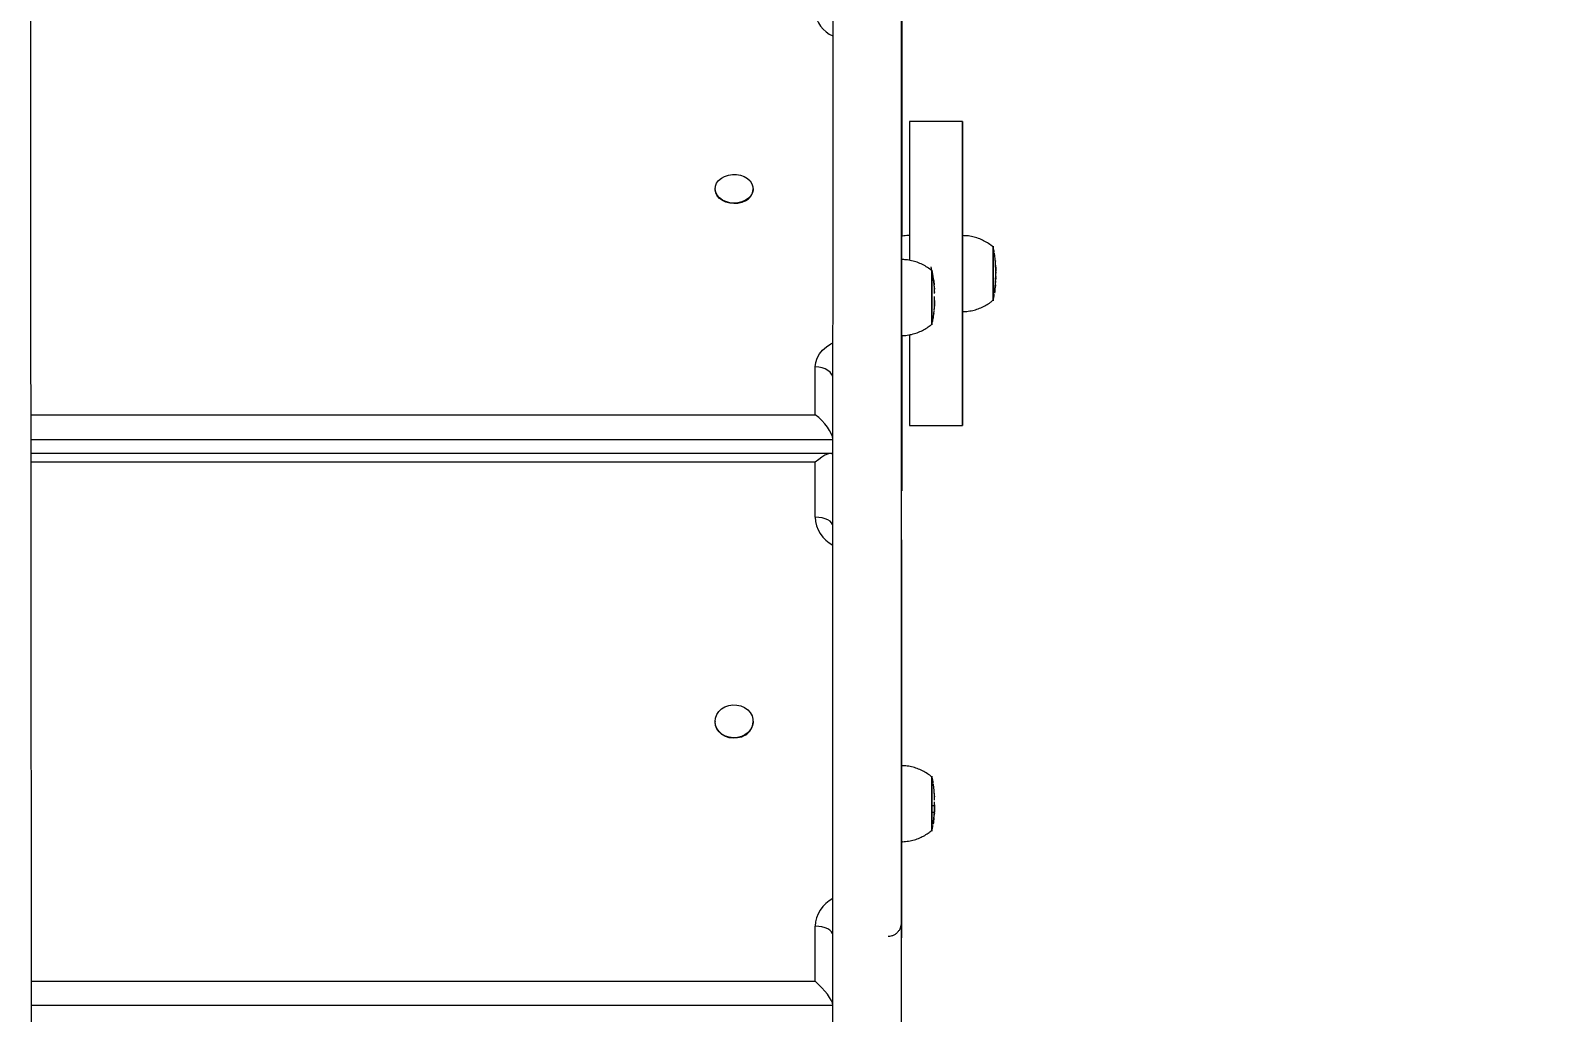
# Model space of a CAD drawing. Header units: millimetres. Extents: x -8422 to 28150, y -6982 to 5510.
# Drawn here: x -582 to 15, y 2411 to 2799 of the extents above; entities that cross this region are included whole.
import ezdxf

# ---------------------------------------------------------------- set-up
doc = ezdxf.new("R2010")
doc.units = ezdxf.units.MM
for name, color, linetype in [('DIKOM_ОБЪЕКТ', 7, 'Continuous'), ('DIKOM_РАЗМЕР_ЗОНА', 7, 'Continuous'), ('DIKOM_РАЗМЕР_ОБЪЕКТА', 7, 'Continuous')]:
    doc.layers.add(name, color=color, linetype=linetype)
doc.styles.add('style1', font='arial.ttf', dxfattribs={"width": 0.8})
doc.dimstyles.new('1-50', dxfattribs={"dimtxt": 300, "dimasz": 200, "dimexe": 100, "dimexo": 0, "dimgap": 100, "dimtad": 1, "dimdec": 0, "dimtxsty": 'style1', "dimcen": 0, "dimclrd": 7, "dimclre": 7, "dimadec": 1, "dimazin": 2, "dimtfac": 1, "dimtdec": 0, "dimtmove": 1, "dimatfit": 3, "dimfxl": 0, "dimlwd": 25, "dimlwe": 18, "dimarcsym": 0})

# ---------------------------------------------------------------- blocks, each defined once
blk = doc.blocks.new('*D0')
at = {"layer": 'Defpoints', "color": 0, "transparency": 16777216}
for p in [(1363.27, 4015), (-6010.96, -2710.04), (-2661.52, -2710.04)]:
    blk.add_point(p, dxfattribs=at)
at = {"layer": 'DIKOM_РАЗМЕР_ОБЪЕКТА', "color": 7, "lineweight": 18, "transparency": 16777216}
for p, q in [((1363.27, 4015), (-6110.96, 4015)), ((-2661.52, -2710.04), (-6110.96, -2710.04))]:
    blk.add_line(p, q, dxfattribs=at)
at = {"layer": 'DIKOM_РАЗМЕР_ОБЪЕКТА', "color": 7, "lineweight": 25, "transparency": 16777216}
blk.add_line((-6010.96, 3815), (-6010.96, -2510.04), dxfattribs=at)
at = {"layer": 'DIKOM_РАЗМЕР_ОБЪЕКТА', "color": 7, "transparency": 16777216}
for points in [[(-6044.3, 3815), (-5977.63, 3815), (-6010.96, 4015)], [(-6044.3, -2510.04), (-5977.63, -2510.04), (-6010.96, -2710.04)]]:
    blk.add_solid(points, dxfattribs=at)
at = {"layer": 'DIKOM_РАЗМЕР_ОБЪЕКТА', "color": 0, "transparency": 16777216, "insert": (-6264.14, 652.48), "char_height": 300, "attachment_point": 5, "rotation": 90, "style": 'style1'}
blk.add_mtext('6700', dxfattribs=at)
blk = doc.blocks.new('*D3')
at = {"layer": 'Defpoints', "color": 0, "transparency": 16777216}
for p in [(620.22, 5510), (-7971.96, -4607.49), (-3279.17, -4607.49)]:
    blk.add_point(p, dxfattribs=at)
at = {"layer": 'DIKOM_РАЗМЕР_ЗОНА', "color": 7, "lineweight": 18, "transparency": 16777216}
for p, q in [((620.22, 5510), (-8071.96, 5510)), ((-3279.17, -4607.49), (-8071.96, -4607.49))]:
    blk.add_line(p, q, dxfattribs=at)
at = {"layer": 'DIKOM_РАЗМЕР_ЗОНА', "color": 7, "lineweight": 25, "transparency": 16777216}
blk.add_line((-7971.96, 5310), (-7971.96, -4407.49), dxfattribs=at)
at = {"layer": 'DIKOM_РАЗМЕР_ЗОНА', "color": 7, "transparency": 16777216}
for points in [[(-8005.3, 5310), (-7938.63, 5310), (-7971.96, 5510)], [(-8005.3, -4407.49), (-7938.63, -4407.49), (-7971.96, -4607.49)]]:
    blk.add_solid(points, dxfattribs=at)
at = {"layer": 'DIKOM_РАЗМЕР_ЗОНА', "color": 0, "transparency": 16777216, "insert": (-8225.14, 451.25), "char_height": 300, "attachment_point": 5, "rotation": 90, "style": 'style1'}
blk.add_mtext('10100', dxfattribs=at)

msp = doc.modelspace()

# ---------------------------------------------------------------- linework, layer by layer
at = {"layer": 'DIKOM_ОБЪЕКТ', "color": 7, "linetype": 'Continuous', "lineweight": 15}
for p, q in [((-238.25, 2717.51), (-238.25, 2846.66)), ((-238.34, 2794.77), (-238.36, 2678.65)), ((-238.34, 2795.64), (-238.34, 2788.42)), ((-238.34, 2795.64), (-238.34, 2795.64)), ((-238.34, 2791.78), (-238.34, 2783.24)), ((-238.34, 2788.42), (-238.34, 2788.42)), ((-238.35, 2662.59), (-238.34, 2783.24)), ((-238.35, 2659.6), (-238.34, 2775.72)), ((-238.34, 2775.72), (-238.34, 2775.72)), ((-214.24, 2762.79), (-235.24, 2762.79)), ((-311.85, 2736.27), (-311.85, 2736.05)), ((-296.85, 2736.05), (-296.85, 2736.27)), ((-201.38, 2708.24), (-201.39, 2708.3)), ((-201.35, 2707.9), (-201.35, 2707.88)), ((-201.35, 2707.88), (-201.34, 2707.87)), ((-201.34, 2707.87), (-201.34, 2707.74)), ((-201.26, 2706.6), (-201.33, 2707.66)), ((-201.31, 2707.35), (-201.32, 2707.55)), ((-201.19, 2703.45), (-201.19, 2702.89)), ((-225.7, 2700.24), (-225.68, 2700.24)), ((-225.44, 2698.39), (-225.45, 2698.48)), ((-225.44, 2698.38), (-225.44, 2698.39)), ((-225.41, 2698), (-225.42, 2698.08)), ((-201.61, 2696.25), (-201.58, 2696.25)), ((-201.49, 2696.34), (-201.53, 2695.99)), ((-201.35, 2697.66), (-201.33, 2697.87)), ((-201.32, 2698.13), (-201.27, 2698.77)), ((-201.31, 2698.4), (-201.31, 2698.34)), ((-201.24, 2699.23), (-201.21, 2700.07)), ((-201.19, 2700.7), (-201.2, 2700.57)), ((-225.3, 2695.55), (-225.3, 2695.5)), ((-225.29, 2694.96), (-225.3, 2695.49)), ((-225.29, 2692.31), (-225.29, 2692.59)), ((-201.58, 2695.61), (-201.65, 2695.11)), ((-225.79, 2685.5), (-225.8, 2685.41)), ((-225.73, 2685.87), (-225.72, 2685.96)), ((-225.71, 2685.96), (-225.63, 2686.64)), ((-225.64, 2686.64), (-225.6, 2686.87)), ((-225.58, 2687.01), (-225.58, 2687.01)), ((-225.55, 2687.32), (-225.51, 2687.78)), ((-225.49, 2687.78), (-225.47, 2688.05)), ((-225.44, 2688.42), (-225.45, 2688.31)), ((-225.44, 2688.52), (-225.43, 2688.46)), ((-225.42, 2688.76), (-225.4, 2688.88)), ((-272.36, 2647.08), (-272.36, 2665.93)), ((-238.36, 2665.95), (-238.36, 2658.72)), ((-238.36, 2662.51), (-238.35, 2662.59)), ((-238.36, 2659.6), (-238.35, 2659.6)), ((-581.64, 2647.08), (-272.36, 2647.08)), ((-235.24, 2642.79), (-214.24, 2642.79)), ((-265.37, 2637.2), (-581.63, 2637.2)), ((-266.29, 2631.85), (-581.63, 2631.85)), ((-272.36, 2628.32), (-581.63, 2628.32)), ((-272.36, 2606.63), (-272.36, 2628.32)), ((-238.31, 2617.1), (-238.27, 2617.1)), ((-238.36, 2596.58), (-238.36, 2591.11)), ((-238.36, 2596.58), (-238.36, 2596.58)), ((-238.37, 2593.24), (-238.38, 2459.58)), ((-238.36, 2591.87), (-238.38, 2453)), ((-238.36, 2591.87), (-238.36, 2585.41)), ((-238.36, 2591.11), (-238.36, 2591.11)), ((-238.37, 2446.55), (-238.36, 2585.41)), ((-238.37, 2445.18), (-238.36, 2578.83)), ((-238.36, 2578.83), (-238.36, 2578.83)), ((-311.87, 2526.08), (-311.87, 2525.91)), ((-296.87, 2525.91), (-296.87, 2526.08)), ((-225.4, 2497.63), (-225.44, 2498.33)), ((-225.4, 2497.79), (-225.39, 2497.63)), ((-225.37, 2497.16), (-225.38, 2497.35)), ((-225.33, 2496.31), (-225.36, 2497.16)), ((-225.34, 2496.56), (-225.33, 2496.31)), ((-225.31, 2493.4), (-225.31, 2493.67)), ((-225.31, 2492.71), (-225.95, 2492.71)), ((-225.94, 2490.2), (-225.35, 2490.2)), ((-225.71, 2486.55), (-225.62, 2487.85)), ((-225.6, 2487.59), (-225.7, 2486.54)), ((-225.57, 2488.29), (-225.47, 2488.49)), ((-225.51, 2488.09), (-225.56, 2487.95)), ((-225.47, 2488.49), (-225.47, 2488.51)), ((-225.44, 2488.88), (-225.43, 2488.99)), ((-225.33, 2493.15), (-225.32, 2492.71)), ((-225.31, 2492.96), (-225.31, 2493.31)), ((-225.31, 2492.49), (-225.31, 2492.38)), ((-225.74, 2486.14), (-225.74, 2486.15)), ((-238.38, 2453), (-238.37, 2446.55)), ((-238.38, 2447.3), (-238.37, 2441.84)), ((-238.38, 2446.43), (-238.37, 2446.55)), ((-272.38, 2423.5), (-272.38, 2445.2)), ((-238.38, 2445.18), (-238.37, 2445.18)), ((-581.45, 2423.5), (-272.38, 2423.5)), ((-265.39, 2413.95), (-581.44, 2413.95))]:
    msp.add_line(p, q, dxfattribs=at)
at = {"layer": 'DIKOM_ОБЪЕКТ', "color": 7, "linetype": 'Continuous', "lineweight": 15, "flags": 128}
for points in [[(-238.27, 2846.66), (-238.27, 2846.15), (-238.27, 2838.33), (-238.27, 2830.53), (-238.27, 2822.77), (-238.27, 2815.06), (-238.27, 2807.42), (-238.27, 2799.88), (-238.27, 2792.43), (-238.27, 2785.1), (-238.27, 2777.91), (-238.27, 2770.86), (-238.27, 2763.97), (-238.27, 2757.26), (-238.27, 2750.74), (-238.28, 2744.42), (-238.28, 2738.32), (-238.28, 2732.44), (-238.28, 2726.81), (-238.28, 2721.42), (-238.28, 2717.37)], [(-265.39, 2404.55), (-265.39, 2424.84), (-265.38, 2444.99), (-265.38, 2464.99), (-265.38, 2484.84), (-265.38, 2504.52), (-265.38, 2524.04), (-265.38, 2543.39), (-265.38, 2562.57), (-265.37, 2581.56), (-265.37, 2600.37), (-265.37, 2618.99), (-265.37, 2637.42), (-265.37, 2655.64), (-265.37, 2673.66), (-265.36, 2691.47), (-265.36, 2709.07), (-265.36, 2726.45), (-265.36, 2743.6), (-265.36, 2760.53), (-265.35, 2777.22), (-265.35, 2793.68), (-265.35, 2809.89)], [(-238.39, 2404.55), (-238.39, 2424.84), (-238.38, 2444.99), (-238.38, 2464.99), (-238.38, 2484.84), (-238.38, 2504.52), (-238.38, 2524.04), (-238.38, 2543.39), (-238.38, 2562.57), (-238.37, 2581.56), (-238.37, 2600.37), (-238.37, 2618.99), (-238.37, 2637.42), (-238.37, 2655.64), (-238.37, 2673.66), (-238.36, 2691.47), (-238.36, 2709.07), (-238.36, 2726.45), (-238.36, 2743.6), (-238.36, 2760.53), (-238.35, 2777.22), (-238.35, 2793.68), (-238.35, 2809.89)], [(-238.28, 2804.15), (-238.28, 2797.7), (-238.28, 2791.39), (-238.28, 2785.24), (-238.28, 2779.27), (-238.28, 2773.48), (-238.28, 2767.91), (-238.28, 2762.56), (-238.28, 2757.44), (-238.28, 2752.58), (-238.28, 2747.97), (-238.28, 2743.65), (-238.28, 2739.61), (-238.29, 2735.87), (-238.29, 2732.45), (-238.29, 2729.34), (-238.29, 2726.55), (-238.29, 2724.11), (-238.29, 2722)], [(-238.34, 2794.77), (-238.34, 2795.98), (-238.34, 2796.92), (-238.34, 2797.54), (-238.34, 2797.84), (-238.34, 2797.79), (-238.34, 2797.39), (-238.34, 2796.67), (-238.34, 2795.64)], [(-238.34, 2788.42), (-238.34, 2787.14), (-238.34, 2785.64), (-238.34, 2783.99), (-238.34, 2782.25), (-238.34, 2780.49), (-238.34, 2778.77), (-238.34, 2777.16), (-238.34, 2775.72)], [(-235.24, 2762.79), (-235.24, 2762.7), (-235.24, 2762.28), (-235.24, 2761.51), (-235.24, 2760.39), (-235.24, 2758.93)], [(-214.23, 2717.78), (-214.23, 2721.8), (-214.23, 2726.1), (-214.23, 2730.27), (-214.23, 2734.27), (-214.23, 2738.09), (-214.23, 2741.7), (-214.23, 2745.08), (-214.24, 2748.22), (-214.24, 2751.08), (-214.24, 2753.67), (-214.24, 2755.95), (-214.24, 2757.93), (-214.24, 2759.58), (-214.24, 2760.89), (-214.24, 2761.87), (-214.24, 2762.5), (-214.24, 2762.78), (-214.24, 2762.7), (-214.24, 2762.28), (-214.24, 2761.51), (-214.24, 2760.39), (-214.24, 2758.93)], [(-235.24, 2758.93), (-235.24, 2757.15), (-235.25, 2755.04), (-235.25, 2752.63), (-235.25, 2749.93), (-235.25, 2746.95), (-235.25, 2743.71), (-235.25, 2740.23), (-235.25, 2736.53), (-235.25, 2732.63), (-235.25, 2728.56), (-235.25, 2724.33), (-235.25, 2719.98), (-235.25, 2715.53), (-235.25, 2711.01), (-235.25, 2708.04)], [(-214.24, 2758.93), (-214.24, 2757.15), (-214.25, 2755.04), (-214.25, 2752.63), (-214.25, 2749.93), (-214.25, 2746.95), (-214.25, 2743.71), (-214.25, 2740.23), (-214.25, 2736.53), (-214.25, 2732.63), (-214.25, 2728.56), (-214.25, 2724.33), (-214.25, 2719.98), (-214.25, 2715.53), (-214.25, 2711.01), (-214.25, 2706.43), (-214.25, 2701.84), (-214.25, 2697.25), (-214.25, 2692.69), (-214.25, 2688.19), (-214.25, 2683.78), (-214.25, 2679.48), (-214.25, 2675.32), (-214.25, 2671.32), (-214.25, 2667.5), (-214.25, 2663.89), (-214.25, 2660.5), (-214.25, 2657.37), (-214.25, 2654.5), (-214.25, 2651.92), (-214.24, 2649.63), (-214.24, 2647.66), (-214.24, 2646.01), (-214.24, 2644.69), (-214.24, 2643.72), (-214.24, 2643.09), (-214.24, 2642.81), (-214.24, 2642.88), (-214.24, 2643.31), (-214.24, 2644.08), (-214.24, 2645.2), (-214.24, 2646.65), (-214.24, 2648.44), (-214.24, 2650.54), (-214.24, 2652.96), (-214.24, 2655.66), (-214.24, 2658.64), (-214.23, 2661.88), (-214.23, 2665.36), (-214.23, 2669.06), (-214.23, 2672.96), (-214.23, 2677.03), (-214.23, 2681.25), (-214.23, 2685.6), (-214.23, 2687.79)], [(-299.93, 2731.7), (-301.33, 2731.09), (-302.88, 2730.72), (-304.49, 2730.62), (-306.1, 2730.77), (-307.63, 2731.18), (-309, 2731.83), (-310.16, 2732.69), (-311.04, 2733.72), (-311.61, 2734.86), (-311.84, 2736.07), (-311.73, 2737.29), (-311.26, 2738.46), (-310.47, 2739.53), (-309.4, 2740.45), (-308.09, 2741.17), (-306.61, 2741.66), (-305.02, 2741.9), (-303.39, 2741.88), (-301.82, 2741.59), (-300.36, 2741.06), (-299.09, 2740.3), (-298.06, 2739.35), (-297.33, 2738.26), (-296.93, 2737.08), (-296.87, 2735.86), (-297.16, 2734.65), (-297.79, 2733.53), (-298.73, 2732.53), (-299.93, 2731.7)], [(-299.93, 2731.49), (-301.33, 2730.87), (-302.88, 2730.51), (-304.49, 2730.4), (-306.1, 2730.55), (-307.63, 2730.97), (-309, 2731.62), (-310.16, 2732.47), (-311.04, 2733.5), (-311.61, 2734.64), (-311.84, 2735.85), (-311.85, 2736.05)], [(-238.29, 2708.33), (-238.29, 2709.31), (-238.29, 2711.83), (-238.29, 2714.17), (-238.29, 2716.31), (-238.29, 2718.19), (-238.29, 2719.78), (-238.29, 2721.06), (-238.29, 2722)], [(-214.24, 2706.18), (-214.24, 2708.37), (-214.24, 2710.43), (-214.24, 2712.31), (-214.24, 2713.97), (-214.24, 2715.37), (-214.24, 2716.47), (-214.24, 2717.25), (-214.24, 2717.69), (-214.24, 2717.79)], [(-238.34, 2678.35), (-238.34, 2678.35), (-238.34, 2678.55), (-238.34, 2679.1), (-238.34, 2679.98), (-238.34, 2681.18), (-238.34, 2682.66), (-238.34, 2684.39), (-238.34, 2686.34), (-238.34, 2688.44), (-238.34, 2690.66), (-238.34, 2692.95), (-238.34, 2695.24), (-238.34, 2697.49), (-238.34, 2699.64), (-238.34, 2701.65), (-238.34, 2703.46), (-238.34, 2705.03), (-238.34, 2706.33), (-238.34, 2707.33), (-238.34, 2707.99), (-238.34, 2708.32), (-238.34, 2708.35)], [(-202.24, 2713.59), (-202.24, 2713.58), (-202.24, 2713.3), (-202.24, 2712.66), (-202.24, 2711.68), (-202.24, 2710.41), (-202.24, 2708.87), (-202.24, 2707.12), (-202.24, 2705.23), (-202.24, 2703.26), (-202.24, 2701.27), (-202.24, 2699.33), (-202.24, 2697.51), (-202.24, 2695.87), (-202.24, 2694.46), (-202.24, 2693.34), (-202.24, 2692.54), (-202.24, 2692.09), (-202.24, 2691.99)], [(-202.24, 2705.17), (-202.24, 2707), (-202.24, 2708.7), (-202.24, 2710.19), (-202.24, 2711.44), (-202.24, 2712.39), (-202.24, 2713.01), (-202.24, 2713.28), (-202.24, 2713.29)], [(-226.34, 2704.15), (-226.34, 2704.15), (-226.34, 2703.94), (-226.34, 2703.38), (-226.34, 2702.47), (-226.34, 2701.25), (-226.34, 2699.76), (-226.34, 2698.06), (-226.34, 2696.19), (-226.34, 2694.23), (-226.34, 2692.23)], [(-226.34, 2682.85), (-226.34, 2683.01), (-226.34, 2683.52), (-226.34, 2684.36), (-226.34, 2685.51), (-226.34, 2686.93), (-226.34, 2688.57), (-226.34, 2690.36), (-226.34, 2692.27), (-226.34, 2694.2), (-226.34, 2696.11), (-226.34, 2697.93), (-226.34, 2699.58), (-226.34, 2701.03), (-226.34, 2702.22), (-226.34, 2703.1), (-226.34, 2703.65), (-226.34, 2703.85), (-226.34, 2703.85)], [(-214.24, 2687.79), (-214.24, 2687.89), (-214.24, 2688.32), (-214.24, 2689.09), (-214.24, 2690.19), (-214.24, 2691.58), (-214.24, 2693.23), (-214.24, 2695.1), (-214.24, 2697.16), (-214.24, 2699.35), (-214.24, 2701.62), (-214.24, 2703.91), (-214.24, 2706.18)], [(-202.24, 2692.29), (-202.24, 2692.39), (-202.24, 2692.83), (-202.24, 2693.6), (-202.24, 2694.69), (-202.24, 2696.06), (-202.24, 2697.66), (-202.24, 2699.43), (-202.24, 2701.31), (-202.24, 2703.25), (-202.24, 2705.17)], [(-226.34, 2692.23), (-226.34, 2690.28), (-226.34, 2688.43), (-226.34, 2686.75), (-226.34, 2685.29), (-226.34, 2684.11), (-226.34, 2683.24), (-226.34, 2682.71), (-226.34, 2682.55)], [(-238.36, 2665.95), (-238.36, 2667.23), (-238.36, 2668.73), (-238.36, 2670.38), (-238.36, 2672.12), (-238.36, 2673.88), (-238.36, 2675.6), (-238.36, 2677.21), (-238.36, 2678.65)], [(-238.25, 2678.31), (-238.25, 2676.06), (-238.25, 2670.63), (-238.25, 2665.37), (-238.25, 2660.3), (-238.25, 2655.43), (-238.26, 2650.79), (-238.26, 2646.39), (-238.26, 2642.25), (-238.26, 2638.39), (-238.26, 2634.81), (-238.26, 2631.53), (-238.26, 2628.56), (-238.26, 2625.91), (-238.26, 2623.6), (-238.26, 2621.63), (-238.26, 2620.01), (-238.26, 2618.74), (-238.26, 2617.83), (-238.27, 2617.29), (-238.27, 2617.1)], [(-235.25, 2678.59), (-235.25, 2675.32), (-235.25, 2671.32), (-235.25, 2667.5), (-235.25, 2663.89), (-235.25, 2660.5), (-235.25, 2657.37), (-235.25, 2654.5), (-235.25, 2651.92), (-235.24, 2649.63), (-235.24, 2647.66), (-235.24, 2646.01), (-235.24, 2644.69), (-235.24, 2643.72), (-235.24, 2643.09), (-235.24, 2642.81), (-235.24, 2642.79)], [(-272.36, 2665.93), (-272.17, 2667.7), (-271.62, 2669.42), (-270.72, 2671.06), (-269.49, 2672.57), (-267.96, 2673.92), (-266.17, 2675.08), (-265.44, 2675.46)], [(-265.37, 2661.57), (-265.49, 2662.23), (-265.89, 2663.09), (-266.54, 2663.88), (-267.41, 2664.58), (-268.47, 2665.15), (-269.68, 2665.58), (-270.99, 2665.84), (-272.36, 2665.93)], [(-238.35, 2659.6), (-238.35, 2658.39), (-238.35, 2657.45), (-238.35, 2656.83), (-238.35, 2656.53), (-238.35, 2656.58), (-238.35, 2656.98), (-238.35, 2657.7), (-238.36, 2658.72)], [(-238.35, 2508.65), (-238.34, 2513.1), (-238.34, 2520.79), (-238.34, 2528.23), (-238.34, 2535.43), (-238.34, 2542.37), (-238.34, 2549.04), (-238.34, 2555.44), (-238.34, 2561.55), (-238.34, 2567.38), (-238.33, 2572.92), (-238.33, 2578.15), (-238.33, 2583.07), (-238.33, 2587.68), (-238.33, 2591.97), (-238.33, 2595.94), (-238.33, 2599.58), (-238.33, 2602.88), (-238.32, 2605.85), (-238.32, 2608.47), (-238.32, 2610.75), (-238.32, 2612.69), (-238.32, 2614.28), (-238.32, 2615.51), (-238.31, 2616.4), (-238.31, 2616.93), (-238.31, 2617.1)], [(-265.37, 2603.33), (-265.5, 2603.83), (-265.9, 2604.48), (-266.54, 2605.08), (-267.41, 2605.61), (-268.47, 2606.04), (-269.68, 2606.36), (-271, 2606.56), (-272.36, 2606.63)], [(-238.37, 2593.24), (-238.36, 2594.67), (-238.36, 2595.89), (-238.36, 2596.82), (-238.36, 2597.45), (-238.36, 2597.74), (-238.36, 2597.69), (-238.36, 2597.3), (-238.36, 2596.58)], [(-238.36, 2591.11), (-238.36, 2590.09), (-238.36, 2588.81), (-238.36, 2587.31), (-238.36, 2585.66), (-238.36, 2583.92), (-238.36, 2582.16), (-238.36, 2580.44), (-238.36, 2578.83)], [(-300.07, 2520.75), (-301.49, 2520.07), (-303.04, 2519.67), (-304.66, 2519.57), (-306.26, 2519.78), (-307.78, 2520.28), (-309.14, 2521.05), (-310.27, 2522.06), (-311.13, 2523.25), (-311.67, 2524.58), (-311.87, 2525.98), (-311.72, 2527.38), (-311.23, 2528.72), (-310.41, 2529.94), (-309.31, 2530.97), (-307.99, 2531.78), (-306.49, 2532.32), (-304.89, 2532.57), (-303.27, 2532.52), (-301.7, 2532.16), (-300.26, 2531.52), (-299.01, 2530.63), (-298.01, 2529.52), (-297.3, 2528.25), (-296.93, 2526.88), (-296.9, 2525.48), (-297.23, 2524.1), (-297.88, 2522.81), (-298.85, 2521.68), (-300.07, 2520.75)], [(-300.06, 2520.58), (-301.49, 2519.9), (-303.04, 2519.51), (-304.66, 2519.41), (-306.26, 2519.61), (-307.78, 2520.11), (-309.14, 2520.89), (-310.27, 2521.89), (-311.13, 2523.09), (-311.67, 2524.41), (-311.87, 2525.81), (-311.87, 2525.91)], [(-238.36, 2478.59), (-238.36, 2478.61), (-238.36, 2478.93), (-238.36, 2479.59), (-238.36, 2480.58), (-238.36, 2481.87), (-238.36, 2483.43), (-238.36, 2485.24), (-238.36, 2487.24), (-238.36, 2489.39), (-238.36, 2491.64), (-238.36, 2493.93), (-238.36, 2496.22), (-238.36, 2498.44), (-238.36, 2500.55), (-238.36, 2502.49), (-238.36, 2504.23), (-238.36, 2505.72), (-238.36, 2506.92), (-238.36, 2507.82), (-238.36, 2508.37), (-238.36, 2508.58), (-238.36, 2508.59)], [(-226.36, 2504.39), (-226.36, 2504.38), (-226.36, 2504.15), (-226.36, 2503.56), (-226.36, 2502.63), (-226.36, 2501.39), (-226.36, 2499.88), (-226.36, 2498.16), (-226.36, 2496.29)], [(-226.36, 2483.09), (-226.36, 2483.22), (-226.36, 2483.71), (-226.36, 2484.53), (-226.36, 2485.66), (-226.36, 2487.06), (-226.36, 2488.68), (-226.36, 2490.47), (-226.36, 2492.36), (-226.36, 2494.3), (-226.36, 2496.21), (-226.36, 2498.04), (-226.36, 2499.71), (-226.36, 2501.17), (-226.36, 2502.38), (-226.36, 2503.28), (-226.36, 2503.86), (-226.36, 2504.08), (-226.36, 2504.09)], [(-226.36, 2496.29), (-226.36, 2494.32), (-226.36, 2492.33), (-226.36, 2490.38), (-226.36, 2488.54), (-226.36, 2486.87), (-226.36, 2485.43), (-226.36, 2484.27), (-226.36, 2483.42), (-226.36, 2482.92), (-226.36, 2482.79)], [(-238.36, 2304.87), (-238.36, 2314.28), (-238.36, 2324.58), (-238.36, 2334.88), (-238.35, 2345.15), (-238.35, 2355.39), (-238.35, 2365.59), (-238.35, 2375.73), (-238.35, 2385.8), (-238.35, 2395.79), (-238.35, 2405.69), (-238.35, 2415.48), (-238.35, 2425.15), (-238.35, 2434.7), (-238.35, 2444.11), (-238.35, 2453.37), (-238.35, 2462.47), (-238.35, 2471.4), (-238.35, 2478.7)], [(-238.38, 2447.3), (-238.38, 2448.32), (-238.38, 2449.61), (-238.38, 2451.1), (-238.38, 2452.75), (-238.38, 2454.49), (-238.38, 2456.25), (-238.38, 2457.97), (-238.38, 2459.58)], [(-265.38, 2441.89), (-265.51, 2442.4), (-265.91, 2443.05), (-266.56, 2443.65), (-267.43, 2444.18), (-268.49, 2444.61), (-269.7, 2444.93), (-271.01, 2445.13), (-272.38, 2445.2)], [(-238.37, 2445.18), (-238.37, 2443.74), (-238.37, 2442.53), (-238.37, 2441.59), (-238.37, 2440.96), (-238.37, 2440.67), (-238.37, 2440.72), (-238.37, 2441.11), (-238.37, 2441.84)]]:
    msp.add_lwpolyline(points, dxfattribs=at)
at = {"layer": 'DIKOM_ОБЪЕКТ', "color": 7, "linetype": 'Continuous', "lineweight": 15}
for centre, radius, start, end in [((-261.37, 2806.86), 10.99, 183.57289, 248.53562), ((-302.21, 2736.34), 5.37, 295.15336, 356.91895), ((-259.67, 2606.97), 12.7, 181.53674, 243.09966), ((-303.17, 2526.07), 6.3, 299.53171, 358.60486), ((-259.47, 2444.72), 12.92, 117.60583, 177.88018)]:
    msp.add_arc(centre, radius, start, end, dxfattribs=at)
for centre, major_axis, ratio, start_param, end_param in [((-272.36, 2642.48), (-6.55, 6.56), 0.374404, 3.55059, 5.070787), ((-272.36, 2624.85), (6.77, 6.76), 0.266017, 6.074146, 7.594131), ((-272.38, 2420.02), (-6.76, 6.76), 0.265883, 3.449568, 4.972405)]:
    msp.add_ellipse(centre, major_axis=major_axis, ratio=ratio, start_param=start_param, end_param=end_param, dxfattribs=at)
for points, knots in [([(-581.18, 2119.87), (-581.18, 2123.49), (-581.19, 2131.66), (-581.2, 2144.93), (-581.21, 2159.5), (-581.22, 2174.56), (-581.24, 2190.11), (-581.25, 2206.46), (-581.27, 2223.47), (-581.28, 2240.96), (-581.3, 2258.81), (-581.32, 2276.93), (-581.33, 2295.33), (-581.35, 2316.59), (-581.37, 2340.7), (-581.4, 2367.57), (-581.42, 2394.33), (-581.45, 2420.82), (-581.47, 2445.06), (-581.49, 2466.99), (-581.5, 2486.65), (-581.52, 2505.85), (-581.54, 2524.62), (-581.55, 2542.97), (-581.57, 2562.01), (-581.59, 2581.66), (-581.6, 2601.88), (-581.62, 2621.69), (-581.64, 2643.91), (-581.66, 2668.43), (-581.68, 2695.17), (-581.7, 2721.62), (-581.72, 2747.83), (-581.75, 2775.33), (-581.77, 2803.98), (-581.79, 2833.56), (-581.81, 2858.39), (-581.83, 2878.55), (-581.84, 2894.13), (-581.85, 2908.83), (-581.86, 2919.89), (-581.87, 2927.68), (-581.87, 2932.52), (-581.87, 2937.45), (-581.88, 2942.68), (-581.88, 2948.39), (-581.89, 2954.47), (-581.89, 2960.9), (-581.9, 2967.64), (-581.9, 2974.8), (-581.91, 2982.37), (-581.91, 2990.67), (-581.92, 2999.72), (-581.93, 3009.55), (-581.94, 3019.85), (-581.94, 3030.63), (-581.95, 3041.88), (-581.96, 3053.62), (-581.97, 3065.86), (-581.97, 3074.19), (-581.98, 3078.44)], [0.1311549, 0.1311549, 0.1311549, 0.1311549, 0.1425935, 0.1564853, 0.170319, 0.1832914, 0.1962463, 0.2092173, 0.2222287, 0.2352891, 0.2481656, 0.2610828, 0.2740252, 0.2869712, 0.3054338, 0.3238502, 0.3422058, 0.3604868, 0.3786899, 0.3930584, 0.4074129, 0.4217777, 0.4361703, 0.4505997, 0.4650568, 0.4821329, 0.4992477, 0.5163932, 0.5335651, 0.5581344, 0.5826926, 0.6071762, 0.6316035, 0.6559902, 0.6849156, 0.7138057, 0.7426818, 0.759621, 0.776021, 0.7918161, 0.8070135, 0.8125351, 0.8179739, 0.8233969, 0.8293523, 0.8359624, 0.843228, 0.8506798, 0.8587165, 0.8673393, 0.8765491, 0.8863469, 0.897978, 0.9103444, 0.923447, 0.9372865, 0.9518626, 0.9671748, 0.9832216, 1, 1, 1, 1]), ([(-235.24, 2717.77), (-235.39, 2717.77), (-236.33, 2717.81), (-237.38, 2717.71), (-238.26, 2717.51), (-238.35, 2717.49)], [0, 0, 0, 0, 0.140031, 0.910751, 1, 1, 1, 1]), ([(-202.16, 2713.22), (-202.18, 2713.24), (-202.74, 2713.78), (-204, 2714.66), (-205.94, 2715.82), (-208.03, 2716.73), (-210.23, 2717.36), (-212.32, 2717.74), (-213.66, 2717.75), (-214.24, 2717.76)], [0, 0, 0, 0, 0.006808, 0.176228, 0.34775, 0.520635, 0.694407, 0.868724, 1, 1, 1, 1]), ([(-226.29, 2703.8), (-226.3, 2703.81), (-226.85, 2704.34), (-228.1, 2705.22), (-230.04, 2706.38), (-232.13, 2707.28), (-234.33, 2707.92), (-236.42, 2708.29), (-237.76, 2708.31), (-238.34, 2708.31)], [0, 0, 0, 0, 0.003914, 0.173797, 0.345803, 0.519174, 0.693437, 0.868245, 1, 1, 1, 1]), ([(-201.77, 2711.16), (-201.87, 2711.75), (-201.99, 2712.56), (-202.2, 2713.36), (-202.26, 2713.58)], [0, 0, 0, 0, 0.724664, 1, 1, 1, 1]), ([(-201.61, 2710.21), (-201.63, 2710.3), (-201.66, 2710.51), (-201.69, 2710.71), (-201.7, 2710.82)], [0, 0, 0, 0, 0.455875, 1, 1, 1, 1]), ([(-201.39, 2708.3), (-201.46, 2709.05), (-201.53, 2709.84), (-201.68, 2710.63), (-201.68, 2710.66)], [0, 0, 0, 0, 0.950995, 1, 1, 1, 1]), ([(-201.32, 2707.55), (-201.33, 2707.66), (-201.35, 2707.89), (-201.37, 2708.12), (-201.38, 2708.24)], [0, 0, 0, 0, 0.512639, 1, 1, 1, 1]), ([(-225.75, 2700.9), (-225.83, 2701.47), (-226.06, 2703.02), (-226.44, 2704.53), (-226.68, 2705.49)], [0, 0, 0, 0, 0.370326, 1, 1, 1, 1]), ([(-201.21, 2705.35), (-201.22, 2705.55), (-201.23, 2705.91), (-201.24, 2706.32), (-201.25, 2706.56), (-201.25, 2706.59), (-201.25, 2706.6)], [0, 0, 0, 0, 0.310552, 0.569321, 0.827416, 1, 1, 1, 1]), ([(-201.23, 2706.16), (-201.23, 2706.17), (-201.23, 2706.19), (-201.23, 2706.08), (-201.22, 2705.85), (-201.21, 2705.55), (-201.21, 2705.34), (-201.2, 2705.26)], [0, 0, 0, 0, 0.103261, 0.346749, 0.590408, 0.841248, 1, 1, 1, 1]), ([(-201.19, 2703.84), (-201.19, 2703.98), (-201.19, 2704.27), (-201.2, 2704.81), (-201.21, 2705.17), (-201.21, 2705.35)], [0, 0, 0, 0, 0.340315, 0.665406, 1, 1, 1, 1]), ([(-201.2, 2705.26), (-201.2, 2705.11), (-201.2, 2704.83), (-201.19, 2704.43), (-201.19, 2704.11), (-201.19, 2703.98), (-201.19, 2703.92)], [0, 0, 0, 0, 0.288824, 0.532632, 0.776512, 1, 1, 1, 1]), ([(-201.19, 2703.74), (-201.19, 2703.83), (-201.19, 2704.05), (-201.19, 2704.21), (-201.19, 2704.28), (-201.19, 2704.32), (-201.19, 2704.37), (-201.19, 2704.53), (-201.19, 2704.77), (-201.2, 2704.99), (-201.2, 2705.08)], [0, 0, 0, 0, 0.179078, 0.468279, 0.552495, 0.605637, 0.63307, 0.673862, 0.859525, 1, 1, 1, 1]), ([(-201.19, 2702.89), (-201.19, 2702.97), (-201.19, 2703.23), (-201.19, 2703.59), (-201.19, 2703.77), (-201.19, 2703.84)], [0, 0, 0, 0, 0.219638, 0.723584, 1, 1, 1, 1]), ([(-201.19, 2702.46), (-201.19, 2702.57), (-201.19, 2702.87), (-201.19, 2703.23), (-201.19, 2703.42), (-201.19, 2703.45)], [0, 0, 0, 0, 0.340069, 0.878471, 1, 1, 1, 1]), ([(-201.19, 2702.83), (-201.19, 2702.93), (-201.19, 2703.14), (-201.19, 2703.35), (-201.19, 2703.45)], [0, 0, 0, 0, 0.5, 1, 1, 1, 1]), ([(-201.19, 2700.7), (-201.19, 2701.34), (-201.19, 2702.05), (-201.19, 2702.75), (-201.19, 2702.83)], [0, 0, 0, 0, 0.896929, 1, 1, 1, 1]), ([(-225.46, 2698.48), (-225.48, 2698.72), (-225.54, 2699.57), (-225.67, 2700.43), (-225.76, 2701.05)], [0, 0, 0, 0, 0.27409, 1, 1, 1, 1]), ([(-225.75, 2700.65), (-225.74, 2700.71), (-225.72, 2700.79), (-225.73, 2700.88), (-225.74, 2700.9)], [0, 0, 0, 0, 0.72312, 1, 1, 1, 1]), ([(-225.59, 2699.39), (-225.61, 2699.6), (-225.66, 2700.02), (-225.72, 2700.44), (-225.75, 2700.65)], [0, 0, 0, 0, 0.489487, 1, 1, 1, 1]), ([(-225.67, 2700.44), (-225.67, 2700.42), (-225.66, 2700.35), (-225.67, 2700.29), (-225.68, 2700.24)], [0, 0, 0, 0, 0.317145, 1, 1, 1, 1]), ([(-225.68, 2700.24), (-225.66, 2700.11), (-225.63, 2699.86), (-225.6, 2699.6), (-225.58, 2699.48)], [0, 0, 0, 0, 0.509995, 1, 1, 1, 1]), ([(-225.41, 2697.94), (-225.41, 2697.93), (-225.41, 2697.92), (-225.44, 2698.16), (-225.48, 2698.43), (-225.53, 2698.85), (-225.56, 2699.19), (-225.59, 2699.39)], [0, 0, 0, 0, 0.334271, 0.493509, 0.624368, 0.78477, 1, 1, 1, 1]), ([(-225.58, 2699.48), (-225.56, 2699.32), (-225.53, 2699.07), (-225.5, 2698.75), (-225.47, 2698.53), (-225.45, 2698.39), (-225.45, 2698.39), (-225.45, 2698.39)], [0, 0, 0, 0, 0.255966, 0.415545, 0.575774, 0.783511, 1, 1, 1, 1]), ([(-225.38, 2697.42), (-225.38, 2697.56), (-225.39, 2697.75), (-225.41, 2697.94), (-225.41, 2698)], [0, 0, 0, 0, 0.722601, 1, 1, 1, 1]), ([(-225.41, 2698), (-225.41, 2698), (-225.41, 2697.96), (-225.41, 2697.95), (-225.41, 2697.94)], [0, 0, 0, 0, 0.05586, 1, 1, 1, 1]), ([(-225.38, 2697.08), (-225.37, 2697.14), (-225.35, 2697.21), (-225.36, 2697.28), (-225.37, 2697.29)], [0, 0, 0, 0, 0.854177, 1, 1, 1, 1]), ([(-225.36, 2696.63), (-225.36, 2696.71), (-225.37, 2696.86), (-225.38, 2697.01), (-225.38, 2697.08)], [0, 0, 0, 0, 0.5247, 1, 1, 1, 1]), ([(-225.36, 2696.99), (-225.35, 2696.93), (-225.33, 2696.81), (-225.35, 2696.69), (-225.36, 2696.63)], [0, 0, 0, 0, 0.499902, 1, 1, 1, 1]), ([(-225.31, 2696.01), (-225.31, 2696.11), (-225.32, 2696.4), (-225.33, 2696.69), (-225.35, 2696.88)], [0, 0, 0, 0, 0.347375, 1, 1, 1, 1]), ([(-201.66, 2695.9), (-201.63, 2696.1), (-201.57, 2696.5), (-201.52, 2696.89), (-201.5, 2697.08)], [0, 0, 0, 0, 0.512353, 1, 1, 1, 1]), ([(-201.49, 2696.98), (-201.5, 2696.86), (-201.53, 2696.62), (-201.57, 2696.38), (-201.58, 2696.25)], [0, 0, 0, 0, 0.48864, 1, 1, 1, 1]), ([(-201.58, 2695.64), (-201.56, 2695.77), (-201.53, 2696.02), (-201.49, 2696.27), (-201.48, 2696.39)], [0, 0, 0, 0, 0.510475, 1, 1, 1, 1]), ([(-201.58, 2696.25), (-201.57, 2696.15), (-201.55, 2695.95), (-201.57, 2695.75), (-201.58, 2695.64)], [0, 0, 0, 0, 0.5001, 1, 1, 1, 1]), ([(-201.5, 2697.08), (-201.48, 2697.28), (-201.44, 2697.6), (-201.39, 2698), (-201.35, 2698.27), (-201.33, 2698.41), (-201.32, 2698.4), (-201.32, 2698.4)], [0, 0, 0, 0, 0.272034, 0.450532, 0.629079, 0.863941, 1, 1, 1, 1]), ([(-201.35, 2697.96), (-201.35, 2697.96), (-201.35, 2697.98), (-201.37, 2697.91), (-201.39, 2697.77), (-201.42, 2697.52), (-201.46, 2697.24), (-201.48, 2697.05), (-201.49, 2696.98)], [0, 0, 0, 0, 0.044557, 0.267016, 0.447904, 0.629725, 0.86174, 1, 1, 1, 1]), ([(-201.48, 2696.39), (-201.46, 2696.55), (-201.43, 2696.79), (-201.4, 2697.15), (-201.37, 2697.44), (-201.35, 2697.71), (-201.34, 2697.84), (-201.34, 2697.89), (-201.34, 2697.9)], [0, 0, 0, 0, 0.219794, 0.3568, 0.49435, 0.6727, 0.937417, 1, 1, 1, 1]), ([(-201.31, 2698.34), (-201.31, 2698.25), (-201.31, 2698.11), (-201.34, 2697.71), (-201.37, 2697.44), (-201.38, 2697.27), (-201.39, 2697.23)], [0, 0, 0, 0, 0.495512, 0.731672, 0.925602, 1, 1, 1, 1]), ([(-201.29, 2699.4), (-201.28, 2699.47), (-201.27, 2699.62), (-201.27, 2699.76), (-201.26, 2699.84)], [0, 0, 0, 0, 0.476365, 1, 1, 1, 1]), ([(-201.27, 2698.77), (-201.27, 2698.85), (-201.25, 2699.06), (-201.27, 2699.27), (-201.29, 2699.4)], [0, 0, 0, 0, 0.372175, 1, 1, 1, 1]), ([(-201.26, 2699.84), (-201.25, 2699.71), (-201.23, 2699.51), (-201.24, 2699.3), (-201.25, 2699.23)], [0, 0, 0, 0, 0.652303, 1, 1, 1, 1]), ([(-201.23, 2700.64), (-201.22, 2700.71), (-201.22, 2700.86), (-201.21, 2701), (-201.21, 2701.08)], [0, 0, 0, 0, 0.483391, 1, 1, 1, 1]), ([(-201.21, 2700.07), (-201.21, 2700.13), (-201.2, 2700.32), (-201.21, 2700.51), (-201.23, 2700.64)], [0, 0, 0, 0, 0.298888, 1, 1, 1, 1]), ([(-201.21, 2701.08), (-201.21, 2701.02), (-201.2, 2700.89), (-201.2, 2700.77), (-201.19, 2700.7)], [0, 0, 0, 0, 0.498489, 1, 1, 1, 1]), ([(-201.2, 2700.57), (-201.19, 2700.68), (-201.19, 2700.87), (-201.19, 2701.1), (-201.19, 2701.22), (-201.19, 2701.26), (-201.19, 2701.28), (-201.19, 2701.34), (-201.19, 2701.45), (-201.19, 2701.66), (-201.19, 2701.9), (-201.19, 2701.96)], [0, 0, 0, 0, 0.160236, 0.292812, 0.327818, 0.35031, 0.37636, 0.425397, 0.60601, 0.882766, 1, 1, 1, 1]), ([(-201.19, 2701.67), (-201.19, 2701.6), (-201.19, 2701.47), (-201.19, 2701.34), (-201.19, 2701.27)], [0, 0, 0, 0, 0.512157, 1, 1, 1, 1]), ([(-225.35, 2689.57), (-225.35, 2689.57), (-225.35, 2689.58), (-225.34, 2689.83), (-225.33, 2690.22), (-225.32, 2690.65), (-225.31, 2690.92), (-225.31, 2691.01)], [0, 0, 0, 0, 0.14737, 0.393314, 0.639311, 0.875482, 1, 1, 1, 1]), ([(-225.3, 2691.06), (-225.31, 2690.88), (-225.31, 2690.58), (-225.32, 2690.25), (-225.33, 2690.04), (-225.33, 2689.96), (-225.33, 2689.97), (-225.33, 2689.97)], [0, 0, 0, 0, 0.286941, 0.489463, 0.691924, 0.944713, 1, 1, 1, 1]), ([(-225.32, 2695.81), (-225.31, 2695.87), (-225.3, 2695.94), (-225.31, 2696.01), (-225.31, 2696.01)], [0, 0, 0, 0, 0.911054, 1, 1, 1, 1]), ([(-225.31, 2695.36), (-225.31, 2695.44), (-225.31, 2695.59), (-225.32, 2695.74), (-225.32, 2695.81)], [0, 0, 0, 0, 0.515791, 1, 1, 1, 1]), ([(-225.32, 2690.21), (-225.32, 2690.27), (-225.3, 2690.61), (-225.3, 2691.09), (-225.29, 2691.55), (-225.29, 2691.75), (-225.29, 2691.8), (-225.29, 2691.83), (-225.29, 2691.86), (-225.29, 2691.94), (-225.29, 2692.1), (-225.29, 2692.31), (-225.29, 2692.37)], [0, 0, 0, 0, 0.062103, 0.368738, 0.522654, 0.561099, 0.580491, 0.596991, 0.623212, 0.690359, 0.904789, 1, 1, 1, 1]), ([(-225.3, 2695.49), (-225.3, 2695.47), (-225.3, 2695.42), (-225.31, 2695.38), (-225.31, 2695.36)], [0, 0, 0, 0, 0.502051, 1, 1, 1, 1]), ([(-225.31, 2691.01), (-225.3, 2691.25), (-225.29, 2691.65), (-225.29, 2692.1), (-225.29, 2692.26), (-225.29, 2692.31)], [0, 0, 0, 0, 0.491456, 0.852983, 1, 1, 1, 1]), ([(-225.29, 2692.15), (-225.29, 2692.1), (-225.29, 2691.97), (-225.29, 2691.66), (-225.3, 2691.33), (-225.3, 2691.13), (-225.3, 2691.06)], [0, 0, 0, 0, 0.206115, 0.53087, 0.827959, 1, 1, 1, 1]), ([(-225.29, 2692.66), (-225.29, 2692.83), (-225.29, 2693.16), (-225.29, 2693.51), (-225.29, 2693.69)], [0, 0, 0, 0, 0.498629, 1, 1, 1, 1]), ([(-225.29, 2692.91), (-225.29, 2693), (-225.29, 2693.1), (-225.29, 2693.3), (-225.29, 2693.42), (-225.29, 2693.52)], [0, 0, 0, 0, 0.443746, 0.499997, 1, 1, 1, 1]), ([(-214.25, 2687.82), (-214.1, 2687.81), (-213.15, 2687.77), (-211.42, 2688), (-209.14, 2688.49), (-207.01, 2689.27), (-205.05, 2690.26), (-203.44, 2691.29), (-202.55, 2692.06), (-202.19, 2692.37)], [0, 0, 0, 0, 0.033503, 0.216531, 0.393581, 0.565201, 0.731659, 0.892996, 1, 1, 1, 1]), ([(-202.22, 2692.13), (-202.09, 2692.7), (-201.89, 2693.56), (-201.77, 2694.43), (-201.72, 2694.73)], [0, 0, 0, 0, 0.661309, 1, 1, 1, 1]), ([(-201.65, 2695.11), (-201.64, 2695.24), (-201.61, 2695.5), (-201.64, 2695.77), (-201.66, 2695.9)], [0, 0, 0, 0, 0.499864, 1, 1, 1, 1]), ([(-226.35, 2682.6), (-226.26, 2682.98), (-226.03, 2683.94), (-225.88, 2684.91), (-225.79, 2685.5)], [0, 0, 0, 0, 0.397916, 1, 1, 1, 1]), ([(-225.8, 2685.41), (-225.79, 2685.5), (-225.76, 2685.65), (-225.74, 2685.8), (-225.73, 2685.87)], [0, 0, 0, 0, 0.562908, 1, 1, 1, 1]), ([(-225.6, 2686.87), (-225.59, 2686.94), (-225.57, 2687.09), (-225.56, 2687.25), (-225.55, 2687.32)], [0, 0, 0, 0, 0.501722, 1, 1, 1, 1]), ([(-225.56, 2687.12), (-225.56, 2687.1), (-225.57, 2687.06), (-225.57, 2687.02), (-225.57, 2687), (-225.58, 2686.99)], [0, 0, 0, 0, 0.50006, 0.750005, 1, 1, 1, 1]), ([(-225.54, 2687.34), (-225.54, 2687.3), (-225.55, 2687.25), (-225.56, 2687.17), (-225.56, 2687.14), (-225.56, 2687.13)], [0, 0, 0, 0, 0.499825, 0.749725, 1, 1, 1, 1]), ([(-225.56, 2687.13), (-225.56, 2687.12), (-225.56, 2687.12), (-225.56, 2687.12), (-225.56, 2687.12)], [0, 0, 0, 0, 0.527599, 1, 1, 1, 1]), ([(-225.45, 2688.31), (-225.45, 2688.38), (-225.43, 2688.53), (-225.42, 2688.68), (-225.42, 2688.76)], [0, 0, 0, 0, 0.476899, 1, 1, 1, 1]), ([(-225.4, 2688.88), (-225.39, 2689.01), (-225.37, 2689.24), (-225.36, 2689.47), (-225.36, 2689.57)], [0, 0, 0, 0, 0.54699, 1, 1, 1, 1]), ([(-238.35, 2678.37), (-238.2, 2678.37), (-237.25, 2678.33), (-235.52, 2678.55), (-233.24, 2679.05), (-231.11, 2679.82), (-229.15, 2680.82), (-227.53, 2681.85), (-226.64, 2682.63), (-226.27, 2682.94)], [0, 0, 0, 0, 0.033499, 0.216189, 0.392948, 0.564267, 0.730419, 0.891489, 1, 1, 1, 1]), ([(-226.31, 2504.03), (-226.32, 2504.05), (-226.87, 2504.58), (-228.12, 2505.45), (-230.06, 2506.61), (-232.16, 2507.52), (-234.35, 2508.16), (-236.44, 2508.53), (-237.78, 2508.54), (-238.36, 2508.55)], [0, 0, 0, 0, 0.004503, 0.174336, 0.346255, 0.519525, 0.693682, 0.86842, 1, 1, 1, 1]), ([(-225.82, 2501.54), (-225.82, 2501.57), (-225.93, 2502.43), (-226.1, 2503.35), (-226.33, 2504.21), (-226.34, 2504.27)], [0, 0, 0, 0, 0.039406, 0.936876, 1, 1, 1, 1]), ([(-225.61, 2500.04), (-225.63, 2500.24), (-225.68, 2500.65), (-225.74, 2501.06), (-225.77, 2501.26)], [0, 0, 0, 0, 0.489591, 1, 1, 1, 1]), ([(-225.49, 2498.93), (-225.49, 2498.96), (-225.51, 2499.12), (-225.55, 2499.51), (-225.58, 2499.85), (-225.61, 2500.04)], [0, 0, 0, 0, 0.08637, 0.476717, 1, 1, 1, 1]), ([(-225.44, 2498.33), (-225.45, 2498.49), (-225.46, 2498.7), (-225.49, 2498.9), (-225.49, 2498.93)], [0, 0, 0, 0, 0.827809, 1, 1, 1, 1]), ([(-225.38, 2497.35), (-225.38, 2497.42), (-225.39, 2497.57), (-225.4, 2497.72), (-225.4, 2497.79)], [0, 0, 0, 0, 0.52431, 1, 1, 1, 1]), ([(-225.33, 2496.12), (-225.33, 2496.19), (-225.33, 2496.34), (-225.34, 2496.48), (-225.34, 2496.56)], [0, 0, 0, 0, 0.515691, 1, 1, 1, 1]), ([(-225.32, 2495.81), (-225.32, 2495.86), (-225.32, 2495.96), (-225.33, 2496.06), (-225.33, 2496.12)], [0, 0, 0, 0, 0.502062, 1, 1, 1, 1]), ([(-225.31, 2495.03), (-225.31, 2495.04), (-225.31, 2495.07), (-225.31, 2495.1), (-225.31, 2495.14), (-225.31, 2495.23), (-225.31, 2495.43), (-225.31, 2495.61), (-225.32, 2495.73)], [0, 0, 0, 0, 0.122711, 0.244833, 0.321212, 0.393793, 0.594311, 1, 1, 1, 1]), ([(-225.31, 2493.73), (-225.31, 2493.82), (-225.31, 2493.91), (-225.31, 2494.11), (-225.31, 2494.22), (-225.31, 2494.32)], [0, 0, 0, 0, 0.443797, 0.500003, 1, 1, 1, 1]), ([(-225.31, 2492.49), (-225.31, 2492.6), (-225.31, 2492.85), (-225.31, 2493.2), (-225.31, 2493.4), (-225.31, 2493.4)], [0, 0, 0, 0, 0.446256, 0.979698, 1, 1, 1, 1]), ([(-225.69, 2486.53), (-225.63, 2486.94), (-225.56, 2487.46), (-225.52, 2487.99), (-225.51, 2488.09)], [0, 0, 0, 0, 0.797066, 1, 1, 1, 1]), ([(-225.62, 2487.85), (-225.61, 2487.92), (-225.59, 2488.07), (-225.58, 2488.22), (-225.57, 2488.29)], [0, 0, 0, 0, 0.502265, 1, 1, 1, 1]), ([(-225.58, 2487.91), (-225.59, 2487.86), (-225.59, 2487.78), (-225.59, 2487.67), (-225.6, 2487.62), (-225.6, 2487.59)], [0, 0, 0, 0, 0.499807, 0.750099, 1, 1, 1, 1]), ([(-225.56, 2487.95), (-225.56, 2487.94), (-225.57, 2487.93), (-225.58, 2487.92), (-225.58, 2487.92), (-225.58, 2487.92)], [0, 0, 0, 0, 0.499764, 0.749797, 1, 1, 1, 1]), ([(-225.58, 2487.92), (-225.58, 2487.92), (-225.58, 2487.92), (-225.58, 2487.91), (-225.58, 2487.91)], [0, 0, 0, 0, 0.526986, 1, 1, 1, 1]), ([(-225.47, 2489.25), (-225.47, 2489.32), (-225.45, 2489.47), (-225.44, 2489.61), (-225.44, 2489.69)], [0, 0, 0, 0, 0.477875, 1, 1, 1, 1]), ([(-225.47, 2488.51), (-225.46, 2488.63), (-225.44, 2488.88), (-225.46, 2489.13), (-225.47, 2489.25)], [0, 0, 0, 0, 0.50009, 1, 1, 1, 1]), ([(-225.44, 2489.69), (-225.42, 2489.54), (-225.41, 2489.31), (-225.42, 2489.08), (-225.43, 2488.99)], [0, 0, 0, 0, 0.627427, 1, 1, 1, 1]), ([(-225.43, 2488.99), (-225.42, 2489.12), (-225.4, 2489.32), (-225.39, 2489.51), (-225.39, 2489.58)], [0, 0, 0, 0, 0.640344, 1, 1, 1, 1]), ([(-225.38, 2489.83), (-225.38, 2489.92), (-225.38, 2490.08), (-225.36, 2490.57), (-225.35, 2491.08), (-225.34, 2491.54), (-225.33, 2491.81), (-225.33, 2491.9)], [0, 0, 0, 0, 0.303252, 0.504206, 0.705116, 0.898188, 1, 1, 1, 1]), ([(-225.37, 2489.8), (-225.38, 2489.77), (-225.38, 2489.72), (-225.38, 2489.78), (-225.38, 2489.83)], [0, 0, 0, 0, 0.369059, 1, 1, 1, 1]), ([(-225.35, 2490.27), (-225.35, 2490.22), (-225.36, 2490.15), (-225.35, 2490.22), (-225.35, 2490.24)], [0, 0, 0, 0, 0.825537, 1, 1, 1, 1]), ([(-225.35, 2490.24), (-225.34, 2490.51), (-225.32, 2491), (-225.31, 2491.57), (-225.31, 2491.9), (-225.31, 2492.01), (-225.31, 2492.05), (-225.31, 2492.08), (-225.31, 2492.14), (-225.31, 2492.21), (-225.31, 2492.28)], [0, 0, 0, 0, 0.327841, 0.599416, 0.702404, 0.730252, 0.748466, 0.770464, 0.813018, 1, 1, 1, 1]), ([(-225.32, 2491.8), (-225.33, 2491.62), (-225.33, 2491.32), (-225.34, 2490.9), (-225.35, 2490.58), (-225.35, 2490.37), (-225.35, 2490.3), (-225.35, 2490.27)], [0, 0, 0, 0, 0.256072, 0.437138, 0.617866, 0.843479, 1, 1, 1, 1]), ([(-225.33, 2491.9), (-225.32, 2492.12), (-225.32, 2492.5), (-225.31, 2492.85), (-225.31, 2492.94), (-225.31, 2492.96)], [0, 0, 0, 0, 0.491726, 0.853533, 1, 1, 1, 1]), ([(-225.31, 2492.7), (-225.31, 2492.67), (-225.31, 2492.6), (-225.31, 2492.35), (-225.32, 2492.06), (-225.32, 2491.87), (-225.32, 2491.8)], [0, 0, 0, 0, 0.289705, 0.580054, 0.845919, 1, 1, 1, 1]), ([(-225.31, 2492.17), (-225.31, 2492.17), (-225.31, 2492.18), (-225.31, 2492.26), (-225.31, 2492.39), (-225.31, 2492.56), (-225.31, 2492.61)], [0, 0, 0, 0, 0.114008, 0.365895, 0.798924, 1, 1, 1, 1]), ([(-238.37, 2478.61), (-238.22, 2478.6), (-237.27, 2478.56), (-235.54, 2478.79), (-233.26, 2479.29), (-231.13, 2480.06), (-229.17, 2481.05), (-227.55, 2482.09), (-226.66, 2482.86), (-226.3, 2483.17)], [0, 0, 0, 0, 0.033454, 0.216186, 0.392993, 0.564352, 0.730525, 0.891617, 1, 1, 1, 1]), ([(-226.37, 2482.83), (-226.29, 2483.15), (-226.1, 2483.92), (-225.98, 2484.71), (-225.9, 2485.17)], [0, 0, 0, 0, 0.415447, 1, 1, 1, 1]), ([(-225.83, 2485.56), (-225.81, 2485.7), (-225.78, 2486), (-225.81, 2486.29), (-225.82, 2486.43)], [0, 0, 0, 0, 0.500163, 1, 1, 1, 1]), ([(-225.73, 2486.17), (-225.75, 2486.08), (-225.78, 2485.87), (-225.81, 2485.67), (-225.83, 2485.56)], [0, 0, 0, 0, 0.455981, 1, 1, 1, 1]), ([(-225.82, 2486.43), (-225.81, 2486.52), (-225.78, 2486.66), (-225.76, 2486.81), (-225.75, 2486.87)], [0, 0, 0, 0, 0.563543, 1, 1, 1, 1]), ([(-225.75, 2486.87), (-225.74, 2486.75), (-225.72, 2486.51), (-225.73, 2486.26), (-225.74, 2486.14)], [0, 0, 0, 0, 0.500188, 1, 1, 1, 1]), ([(-243.67, 2441.3), (-243.61, 2441.29), (-243.17, 2441.26), (-242.34, 2441.41), (-241.22, 2441.8), (-240.18, 2442.49), (-239.32, 2443.42), (-238.74, 2444.48), (-238.43, 2445.54), (-238.39, 2446.22), (-238.37, 2446.55)], [0, 0, 0, 0, 0.021366, 0.159496, 0.302102, 0.447318, 0.606726, 0.750642, 0.882888, 1, 1, 1, 1])]:
    msp.add_open_spline(points, degree=3, knots=knots, dxfattribs=at)

# ---------------------------------------------------------------- dimensions: what is measured, and where the dimension line sits
at = {"layer": 'DIKOM_РАЗМЕР_ЗОНА'}
dim = msp.add_linear_dim(base=(-7971.96, -4607.49), p1=(620.22, 5510), p2=(-3279.17, -4607.49), angle=90, text='10100', dimstyle='1-50', override={"dimscale": 1, "dimtix": 0, "dimtofl": 1, "dimtmove": 1, "dimatfit": 3}, dxfattribs=at)
dim.commit()
dim.dimension.update_dxf_attribs({"geometry": '*D3', "text_midpoint": (-8225.14, 451.25)})
at = {"layer": 'DIKOM_РАЗМЕР_ОБЪЕКТА'}
dim = msp.add_linear_dim(base=(-6010.96, -2710.04), p1=(1363.27, 4015), p2=(-2661.52, -2710.04), angle=90, text='6700', dimstyle='1-50', override={"dimscale": 1, "dimtix": 0, "dimtofl": 1, "dimtmove": 1, "dimatfit": 3}, dxfattribs=at)
dim.commit()
dim.dimension.update_dxf_attribs({"geometry": '*D0', "text_midpoint": (-6264.14, 652.48)})

doc.saveas('drawing.dxf')
